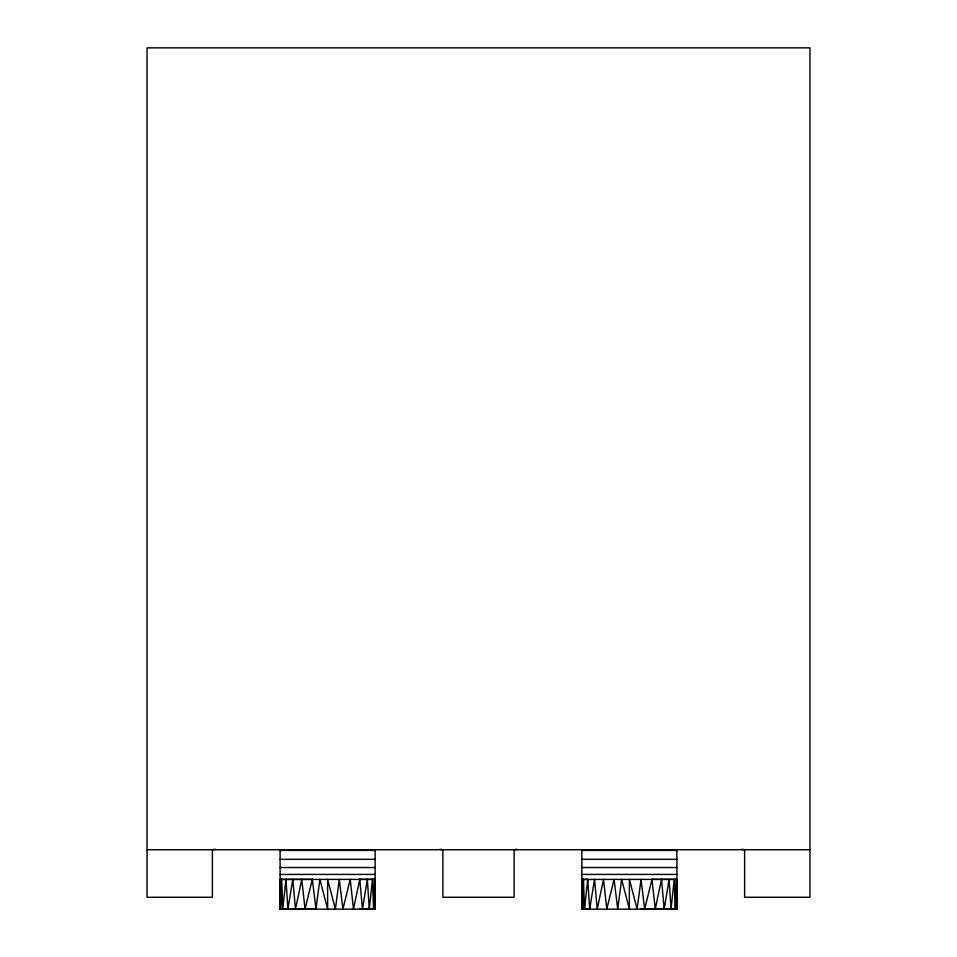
<?xml version="1.0" encoding="UTF-8"?>
<svg xmlns="http://www.w3.org/2000/svg" width="957" height="957" viewBox="0 0 957 957"><rect width="100%" height="100%" fill="white"/><g stroke="black" fill="none" stroke-linecap="round" stroke-linejoin="round"><path stroke-width="1.44" d="M374.654 897.199L375.072 879.387L359.76 879.363L353.48 909.066L350.214 879.363L342.917 909.054L339.28 879.363L335.381 909.054L327.629 879.363L327.629 909.054L319.877 879.363L315.977 909.054L280.102 909.15L280.102 849.744M581.856 849.744L581.856 909.15L582.346 891.266M661.514 909.066L676.121 909.078L676.826 879.387L651.968 879.363L644.671 909.054L641.023 879.363L637.123 909.054L629.371 879.363L629.371 909.054L621.619 879.363L617.72 909.054L614.083 879.363L606.786 909.066L603.52 879.363L597.24 909.066L594.548 879.363L589.668 909.066L584.524 909.078L583.447 879.387L581.856 879.447L676.826 879.387M359.76 909.066L375.072 909.09L374.366 879.387L373.553 909.078L369.282 909.078L372.476 879.375L373.553 909.078L375.144 909.15L375.144 849.744M584.524 909.078L587.718 879.375L583.447 879.387L582.634 909.078L581.928 909.09L581.928 879.387L582.634 879.387M676.121 909.078L676.826 909.09L676.121 879.387L675.307 909.078L671.036 909.078L674.23 879.375L675.307 909.078L676.898 909.15L676.898 849.744M375.072 879.387L280.102 879.447L280.88 879.387L280.174 909.09L287.913 909.066L292.794 879.363L312.329 879.363L315.977 909.054M641.023 909.054L664.206 909.066L669.087 879.375L671.036 909.078M312.329 879.363L305.032 909.066L301.766 879.363L295.486 909.066L292.794 879.363L280.174 879.387L280.88 909.078L281.693 879.387L282.77 909.078L285.964 879.375L287.913 909.066M215.337 849.254L212.382 849.744L212.382 897.271L147.043 897.271L147.043 47.85L809.957 47.85L809.957 897.271L744.618 897.271L744.618 849.744L741.663 849.254M517.079 849.254L514.136 849.744L514.136 897.271L442.864 897.271L442.864 849.744L439.921 849.254M581.928 909.09L583.447 909.078M587.718 909.078L582.634 909.078L581.928 879.387M147.043 849.744L809.957 849.744M280.102 849.972L375.144 849.972M581.856 849.972L676.898 849.972M280.102 850.199L375.144 850.199M581.856 850.199L676.898 850.199M280.102 850.414L375.144 850.414M581.856 850.414L676.898 850.414M280.102 859.314L375.144 859.314M581.856 859.314L676.898 859.314M280.102 867.532L375.144 867.532M581.856 867.532L676.898 867.532M280.102 874.423L375.144 874.423M581.856 874.423L676.898 874.423M280.102 909.15L375.144 909.15M581.856 909.15L676.898 909.15M651.968 879.363L655.234 909.066L661.514 879.363L664.206 909.066M359.76 879.363L362.452 909.066L367.332 879.375L369.282 909.078M587.718 879.375L589.668 909.066"/></g></svg>
